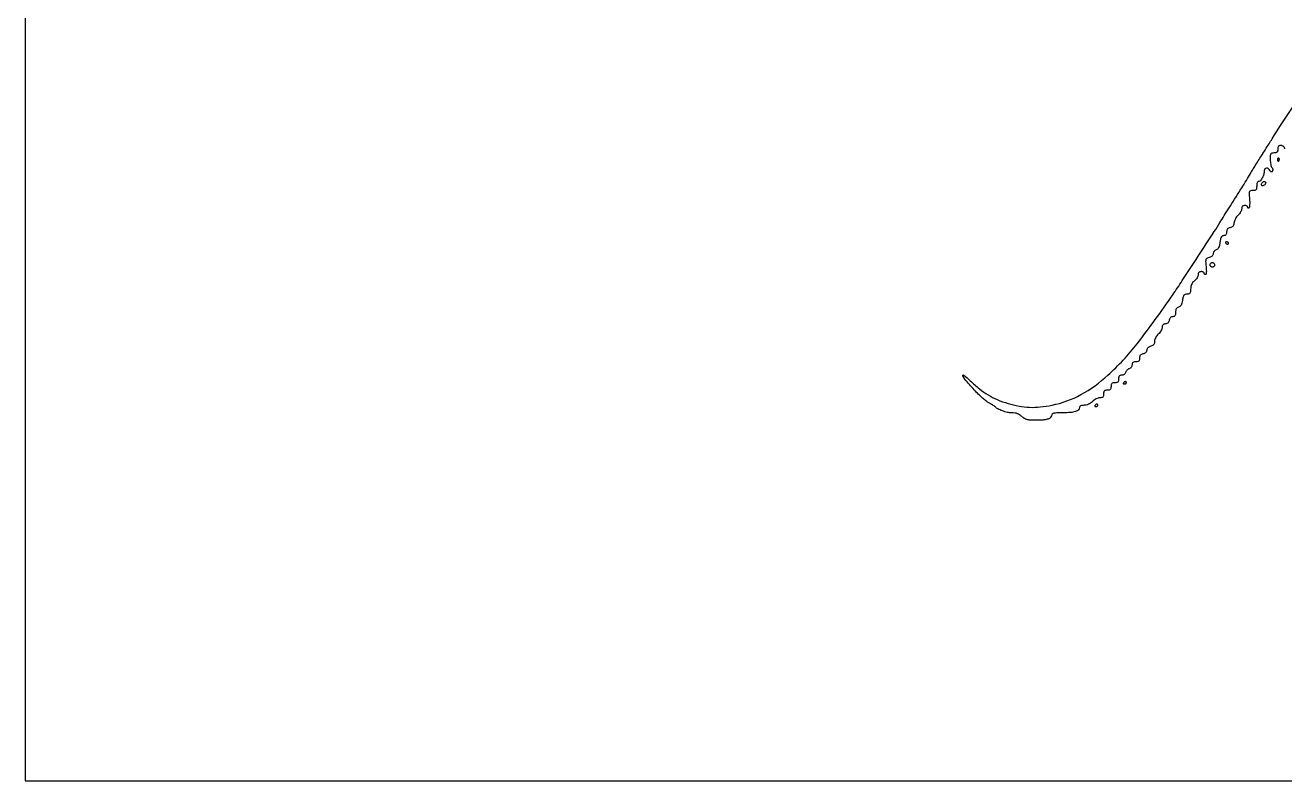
# Model space of a CAD drawing. Extents: x 0 to 2372, y 0 to 2187.
# Drawn here: x 0 to 839, y 0 to 503 of the extents above; entities that cross this region are included whole.
import ezdxf

# ---------------------------------------------------------------- set-up
doc = ezdxf.new("R2010")
doc.units = 0

msp = doc.modelspace()

# ---------------------------------------------------------------- linework, layer by layer
msp.add_lwpolyline([(0, 1093.5), (0, 0), (1186, 0), (2372, 0), (2372, 1093.5), (2372, 2187), (1186, 2187), (0, 2187)], close=True)
msp.add_lwpolyline([(838.915035, 421.022632, -0.224514), (838.575581, 421.212138, -0.067221), (838.291667, 421.75, 0.117654), (837.974456, 422.228224, 0.066702), (837.404948, 422.632812, 0.060765), (836.683705, 422.906843, 0.060503), (835.916667, 423, 0.083381), (835.035338, 422.851998, 0.147035), (834.441667, 422.423913, 0.11907), (834.105082, 421.664212, 0.045039), (834, 420.5, -0.045527), (833.884257, 419.231486, -0.152009), (833.5, 418.5, -0.152009), (832.768514, 418.115743, -0.045527), (831.5, 418, 0.056948), (830.099847, 417.840008, 0.20704), (829.395349, 417.32, 0.118287), (829.070614, 416.236335, 0.013918), (829, 413.7, 0.023663), (829.081815, 411.97223, 0.02704), (829.326905, 410.33622, 0.027701), (829.682322, 408.990202, 0.118513), (830.112868, 408.287132, -0.082994), (830.481556, 407.770468, -0.075168), (830.678151, 407.144102, -0.07765), (830.677569, 406.506988, -0.099747), (830.474485, 405.958716, -0.070552), (830.069118, 405.471987, -0.249727), (829.687609, 405.376181, -0.172217), (829.288834, 405.640017, -0.033764), (828.811927, 406.371584, 0.108849), (827.734769, 407.582394, 0.179861), (826.431761, 407.944395, 0.223579), (825.40782, 407.351506, 0.152675), (825, 406.047053, -0.069894), (824.683401, 403.793268, -0.050031), (823.740131, 401.425441, -0.05168), (822.507442, 399.553553, -0.22498), (821.339485, 399, 0.187964), (820.790503, 398.786063, 0.102273), (820.361624, 398.190083, 0.069699), (820.088029, 397.241353, 0.035412), (820, 396, -0.030167), (819.901267, 394.365041, -0.150618), (819.531347, 393.535842, -0.172333), (818.78967, 393.120126, -0.042416), (817.37617, 393, 0.053974), (815.823449, 392.831898, 0.250777), (815.160853, 392.265704, 0.107132), (814.965223, 391.044312, 0.007027), (815.211964, 387.457532, -0.014703), (815.327331, 385.296531, -0.021487), (815.291059, 383.391428, -0.017889), (815.141861, 381.870407, -0.224583), (814.835794, 381.398515, -0.104703), (814.51732, 381.28409, -0.1799), (814.245515, 381.344789, -0.164646), (814.063175, 381.575543, -0.085801), (814, 381.940983, 0.182172), (813.847664, 382.345219, 0.09101), (813.4125, 382.688914, 0.070927), (812.765275, 382.92177, 0.050979), (812, 383, 0.07295), (811.107049, 382.869021, 0.132474), (810.484156, 382.483084, 0.126076), (810.120609, 381.820542, 0.062839), (810, 380.864671, -0.087056), (809.828283, 379.885907, -0.039464), (809.288539, 378.697235, -0.03751), (808.504798, 377.501271, -0.042099), (807.578006, 376.484713, 0.048252), (806.626614, 375.415077, 0.034314), (805.771121, 374.056369, 0.034819), (805.128827, 372.632335, 0.060151), (804.828006, 371.370042, -0.0434), (804.550837, 370.00649, -0.098434), (804.063762, 369.078889, -0.114935), (803.314695, 368.494918, -0.073188), (802.25, 368.180449, 0.063704), (801.205346, 367.893226, 0.122993), (800.514308, 367.378386, 0.117225), (800.126366, 366.580071, 0.054795), (800, 365.430449, -0.047821), (799.893168, 364.316005, -0.117767), (799.555956, 363.572092, -0.143259), (798.968957, 363.147537, -0.085605), (798.113544, 363, 0.129061), (797.165958, 362.751265, 0.134903), (796.481387, 362.071886, 0.074754), (795.97968, 360.7852, 0.018429), (795.559819, 358.550336, -0.023492), (795.144019, 356.454222, -0.05841), (794.594786, 354.992785, -0.083642), (793.875, 354.032208, -0.113863), (792.946275, 353.482948, 0.08245), (792.202439, 353.103364, 0.069846), (791.571718, 352.484573, 0.07121), (791.145981, 351.729319, 0.093047), (791, 350.951664, -0.102048), (790.823358, 350.095192, -0.097508), (790.320903, 349.362619, -0.08216), (789.495064, 348.783875, -0.050393), (788.374536, 348.379155, 0.054169), (786.858479, 347.818633, 0.196693), (786.19444, 347.061521, 0.099866), (786.016464, 345.726174, 0.009068), (786.302283, 342.360102, -0.015436), (786.453203, 340.266924, -0.027724), (786.428535, 338.545313, -0.028268), (786.268324, 337.283386, -0.36163), (785.927747, 337, -0.106968), (785.573781, 337.076602, -0.099479), (785.272526, 337.29375, -0.095894), (785.070558, 337.618245, -0.091637), (785, 338, 0.191087), (784.848523, 338.381882, 0.088204), (784.4125, 338.70625, 0.068025), (783.765418, 338.926307, 0.048028), (783, 339, 0.072781), (782.111107, 338.869922, 0.130894), (781.487408, 338.48674, 0.125925), (781.121909, 337.831838, 0.064717), (781, 336.89392, -0.093465), (780.821126, 335.945377, -0.044472), (780.265625, 334.828842, -0.041985), (779.456513, 333.729479, -0.046506), (778.5, 332.82134, 0.048818), (777.345528, 331.715079, 0.068896), (776.575792, 330.518366, 0.066543), (776.143157, 329.125308, 0.042083), (776, 327.42742, -0.022576), (775.914878, 325.543119, -0.1295), (775.57697, 324.611208, -0.18623), (774.891729, 324.145286, -0.057286), (773.627808, 324, 0.074481), (772.363782, 323.810658, 0.160716), (771.570069, 323.248702, 0.1003), (771.043834, 322.11944, 0.019398), (770.599851, 319.899069, -0.026221), (770.188009, 317.976207, -0.063596), (769.636445, 316.636082, -0.089498), (768.909216, 315.765624, -0.110574), (767.972043, 315.282438, 0.08755), (767.080226, 314.872964, 0.110445), (766.465698, 314.207613, 0.089851), (766.112937, 313.23059, 0.041842), (766, 311.883369, -0.033524), (765.905539, 310.47611, -0.114477), (765.582622, 309.623406, -0.16016), (764.990376, 309.160713, -0.086611), (764.069551, 309, 0.089135), (763.229196, 308.84899, 0.107865), (762.556336, 308.417234, 0.098278), (762.08185, 307.707764, 0.0632), (761.819551, 306.75, -0.071286), (761.534868, 305.772547, -0.090158), (761, 305, -0.090158), (760.227453, 304.465132, -0.071286), (759.25, 304.180449, 0.063064), (758.264661, 303.910884, 0.105787), (757.560966, 303.425531, 0.112239), (757.14376, 302.71781, 0.077435), (757, 301.79512, -0.091173), (756.824148, 300.838754, -0.038694), (756.265625, 299.655568, -0.036625), (755.456637, 298.451512, -0.039661), (754.5, 297.41242, 0.046805), (753.533226, 296.331789, 0.04002), (752.726226, 295.033979, 0.04179), (752.178485, 293.71191, 0.077466), (752, 292.566801, -0.055932), (751.863282, 291.348455, -0.109783), (751.447881, 290.471071, -0.110076), (750.700844, 289.853696, -0.056429), (749.557227, 289.425007, 0.063752), (748.535521, 289.024915, 0.072195), (747.694694, 288.392706, 0.076237), (747.103062, 287.58087, 0.084208), (746.807227, 286.655955, -0.077328), (746.526059, 285.733632, -0.088074), (745.985692, 284.986149, -0.086348), (745.211197, 284.459815, -0.071005), (744.25, 284.180449, 0.063704), (743.205346, 283.893226, 0.122993), (742.514308, 283.378386, 0.117225), (742.126366, 282.580071, 0.054795), (742, 281.430449, -0.048567), (741.881089, 280.209141, -0.152513), (741.492846, 279.493045, -0.148603), (740.758735, 279.114354, -0.045331), (739.5, 279, 0.04487), (738.298079, 278.891922, 0.130178), (737.548526, 278.540638, 0.151336), (737.136791, 277.902836, 0.068319), (737, 276.90638, -0.07896), (736.862229, 276.039414, -0.079962), (736.462653, 275.262004, -0.081858), (735.849289, 274.663557, -0.088722), (735.092454, 274.313926, 0.076712), (734.325776, 273.981704, 0.055901), (733.598717, 273.401283, 0.055901), (733.018296, 272.674224, 0.076712), (732.686074, 271.907546, -0.088722), (732.336443, 271.150711, -0.081858), (731.737996, 270.537347, -0.079962), (730.960586, 270.137771, -0.07896), (730.09362, 270, 0.068319), (729.097164, 269.863209, 0.151336), (728.459362, 269.451474, 0.130178), (728.108078, 268.701921, 0.04487), (728, 267.5, -0.045527), (727.884257, 266.231486, -0.152009), (727.5, 265.5, -0.152009), (726.768514, 265.115743, -0.045527), (725.5, 265, 0.045527), (724.231486, 264.884257, 0.152009), (723.5, 264.5, 0.152009), (723.115743, 263.768514, 0.045527), (723, 262.5, -0.045527), (722.884257, 261.231486, -0.152009), (722.5, 260.5, -0.152009), (721.768514, 260.115743, -0.045527), (720.5, 260, 0.045527), (719.231486, 259.884257, 0.152009), (718.5, 259.5, 0.152009), (718.115743, 258.768514, 0.045527), (718, 257.5, -0.045395), (717.885168, 256.237811, -0.149797), (717.504545, 255.50463, -0.15236), (716.783091, 255.117794, -0.047481), (715.545455, 255, 0.079024), (714.425535, 254.821887, 0.037986), (713.077557, 254.265625, 0.036442), (711.728619, 253.456735, 0.043123), (710.590909, 252.5, -0.043997), (709.339763, 251.451593, -0.046531), (707.946811, 250.660448, -0.048481), (706.489039, 250.166575, -0.057504), (705.045455, 250, 0.033047), (703.714614, 249.911944, 0.07921), (702.769767, 249.629754, 0.122107), (702.207211, 249.164195, 0.16047), (702, 248.535184, -0.216482), (701.28998, 246.972133, -0.102307), (699.31955, 245.859266, -0.057909), (695.955915, 245.196562, -0.019712), (690.972122, 245, 0.007755), (686.940058, 244.937456, 0.053325), (684.979081, 244.665971, 0.126321), (683.911078, 244.088841, 0.143033), (683.313926, 243.092454, -0.158454), (682.367879, 241.616727, -0.103257), (680.558243, 240.673131, -0.054758), (677.499734, 240.162426, -0.013453), (672.396023, 240.013655, -0.015125), (669.034366, 240.107843, -0.054318), (666.920468, 240.463722, -0.073236), (665.277229, 241.200558, -0.044948), (663.594501, 242.5, 0.041837), (662.116935, 243.655729, 0.055761), (660.597821, 244.425002, 0.053825), (658.904023, 244.857137, 0.035578), (656.898818, 245, -0.054686), (654.033044, 245.314376, -0.031075), (650.677545, 246.281653, -0.030129), (647.648099, 247.573303, -0.105712), (646, 248.889532, 0.074227), (645.634061, 249.221239, 0.007078), (644.61875, 249.87781, 0.008908), (643.376905, 250.625686, 0.006911), (642, 251.396628, -0.038073), (640.315307, 252.482913, -0.013245), (638.059375, 254.289755, -0.013068), (635.67103, 256.418246, -0.014854), (633.5, 258.582221, -0.009641), (627.182349, 265.528507, -0.05484), (624.328592, 269.618684, -0.814202), (624.925008, 270.124855, -0.02608), (629.25, 266.368882, 0.02151), (635.427504, 260.904344, 0.034979), (641.160556, 256.886392, 0.036212), (647.250357, 253.800898, 0.025244), (654.5, 251.186602, 0.029207), (661.758942, 249.43159, 0.035505), (668.713607, 248.678656, 0.034352), (675.891339, 248.907077, 0.024654), (683.828621, 250.104947, 0.076384), (702.949119, 257.118189, 0.05927), (720.98295, 270.058933, 0.042032), (740.341399, 291.008224, 0.015527), (764.075708, 323.5, 0.004448), (770.438431, 332.983669, 0.001007), (781.065902, 349.203695, 0.000707), (791.757201, 365.643814, 0.009782), (795.5, 371.672182, -0.006066), (796.222198, 372.854918, -0.000214), (799.070312, 377.390182, -0.000397), (802.44186, 382.744426, -0.000277), (806.25, 388.773971, 0.001023), (809.988033, 394.712094, 0.001662), (813.135937, 399.772817, 0.000208), (815.921645, 404.288827, 0.13896), (816, 404.565317, -0.13749), (816.075378, 404.834257, -0.000773), (817.467251, 407.114275, -0.003229), (819.0802, 409.709505, -0.002037), (820.994897, 412.719073, 0.001046), (823.216954, 416.196516, 0.000678), (825.772479, 420.226383, 0.000682), (828.257233, 424.168321, 0.001295), (830.244897, 427.349465, -0.008952), (844.213288, 448.961464, -0.009494)], format="xyb")
for points in [[(834.683114, 412.8125, -0.054073), (834.461564, 412.395823, -0.470617), (834.279315, 412.37858, -0.168741), (834.137993, 412.670344, -0.018894), (834.078947, 413.416667, -0.028489), (834.089945, 414.112848, -0.077125), (834.200665, 414.592839, -0.208169), (834.385309, 414.77538, -0.296942), (834.604167, 414.729167, -0.126455), (834.797407, 414.402231, -0.060344), (834.876576, 413.916927, -0.05415), (834.839148, 413.359369, -0.051402)], [(826, 398.059017, -0.161033), (825.724195, 397.224864, -0.089687), (824.935284, 396.48511, -0.09984), (824.010153, 396.120596, -0.245171), (823.333333, 396.333333, -0.245171), (823.120596, 397.010153, -0.09984), (823.48511, 397.935284, -0.089687), (824.224864, 398.724195, -0.161033), (825.059017, 399, -0.099038), (825.418132, 398.928163, -0.097945), (825.723586, 398.723586, -0.097945), (825.928163, 398.418132, -0.099038)], [(801, 358, -0.042167), (800.967655, 357.617151, -0.061769), (800.870461, 357.29375, -0.081139), (800.727648, 357.07446, -0.210953), (800.559017, 357, -0.151918), (800.34829, 357.065539, -0.038439), (800.066025, 357.29375, -0.035638), (799.768994, 357.617226, -0.029505), (799.5, 358, -0.082592), (799.343488, 358.3821, -0.161196), (799.3746, 358.70625, -0.182303), (799.586039, 358.921712, -0.108972), (799.940983, 359, -0.093332), (800.345238, 358.923877, -0.09642), (800.688914, 358.70625, -0.099167), (800.918938, 358.381556, -0.105053)], [(792, 343.5, -0.099038), (791.885486, 342.927543, -0.097945), (791.559375, 342.440625, -0.097945), (791.072457, 342.114514, -0.099038), (790.5, 342, -0.099038), (789.927543, 342.114514, -0.097945), (789.440625, 342.440625, -0.097945), (789.114514, 342.927543, -0.099038), (789, 343.5, -0.099038), (789.114514, 344.072457, -0.097945), (789.440625, 344.559375, -0.097945), (789.927543, 344.885486, -0.099038), (790.5, 345, -0.099038), (791.072457, 344.885486, -0.097945), (791.559375, 344.559375, -0.097945), (791.885486, 344.072457, -0.099038)], [(733, 265, -0.105053), (732.918938, 264.618444, -0.099167), (732.688914, 264.29375, -0.09642), (732.345238, 264.076123, -0.093332), (731.940983, 264, -0.108972), (731.586039, 264.078288, -0.182303), (731.3746, 264.29375, -0.161196), (731.343488, 264.6179, -0.082592), (731.5, 265, -0.029505), (731.768994, 265.382774, -0.035638), (732.066025, 265.70625, -0.038439), (732.34829, 265.934461, -0.151918), (732.559017, 266, -0.210953), (732.727648, 265.92554, -0.081139), (732.870461, 265.70625, -0.061769), (732.967655, 265.382849, -0.042167)], [(714, 250, -0.105053), (713.918938, 249.618444, -0.099167), (713.688914, 249.29375, -0.09642), (713.345238, 249.076123, -0.093332), (712.940983, 249, -0.108972), (712.586039, 249.078288, -0.182303), (712.3746, 249.29375, -0.161196), (712.343488, 249.6179, -0.082592), (712.5, 250, -0.029505), (712.768994, 250.382774, -0.035638), (713.066025, 250.70625, -0.038439), (713.34829, 250.934461, -0.151918), (713.559017, 251, -0.210953), (713.727648, 250.92554, -0.081139), (713.870461, 250.70625, -0.061769), (713.967655, 250.382849, -0.042167)]]:
    msp.add_lwpolyline(points, format="xyb", close=True)

doc.saveas('drawing.dxf')
